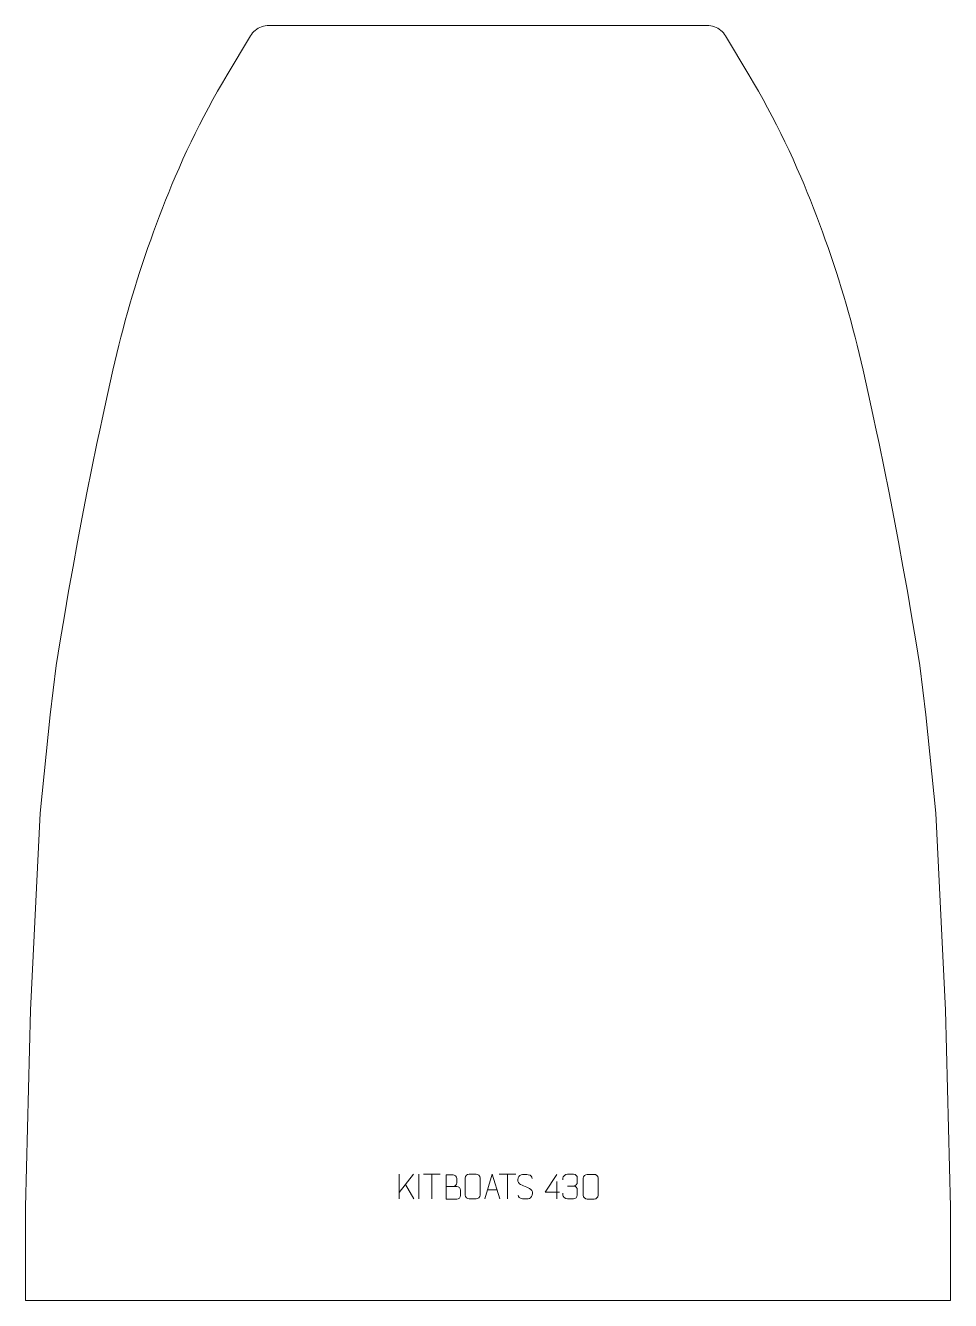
# Model space of a CAD drawing. Header units: millimetres. Extents: x -465 to 475, y 491 to 1786.
import ezdxf

# ---------------------------------------------------------------- set-up
doc = ezdxf.new("R2010")
doc.units = ezdxf.units.MM
doc.header["$MEASUREMENT"] = 0
doc.layers.add('layer 1', color=7, linetype='Continuous')

msp = doc.modelspace()

# ---------------------------------------------------------------- linework, layer by layer
at = {"layer": 'layer 1', "color": 242, "lineweight": 9}
msp.add_open_spline([(-218.0586, 1786.2812), (-218.0586, 1786.2812), (227.3014, 1786.2812), (227.3014, 1786.2812), (227.3014, 1786.2812), (227.3014, 1786.2812), (229.1679, 1786.2006), (229.1679, 1786.2006), (229.1679, 1786.2006), (229.1679, 1786.2006), (231.0193, 1785.9619), (231.0193, 1785.9619), (231.0193, 1785.9619), (231.0193, 1785.9619), (232.845, 1785.563), (232.845, 1785.563), (232.845, 1785.563), (232.845, 1785.563), (234.6296, 1785.0104), (234.6296, 1785.0104), (234.6296, 1785.0104), (234.6296, 1785.0104), (236.3596, 1784.3067), (236.3596, 1784.3067), (236.3596, 1784.3067), (236.3596, 1784.3067), (238.0225, 1783.4567), (238.0225, 1783.4567), (238.0225, 1783.4567), (238.0225, 1783.4567), (239.6071, 1782.4679), (239.6071, 1782.4679), (239.6071, 1782.4679), (239.6071, 1782.4679), (241.1005, 1781.3469), (241.1005, 1781.3469), (241.1005, 1781.3469), (241.1005, 1781.3469), (242.4931, 1780.1013), (242.4931, 1780.1013), (242.4931, 1780.1013), (242.4931, 1780.1013), (243.7729, 1778.7406), (243.7729, 1778.7406), (243.7729, 1778.7406), (243.7729, 1778.7406), (244.9311, 1777.2755), (244.9311, 1777.2755), (244.9311, 1777.2755), (244.9311, 1777.2755), (245.9597, 1775.717), (245.9597, 1775.717), (245.9597, 1775.717), (245.9597, 1775.717), (269.6219, 1736.2812), (269.6219, 1736.2812), (269.6219, 1736.2812), (269.6219, 1736.2812), (274.5652, 1727.9325), (274.5652, 1727.9325), (274.5652, 1727.9325), (274.5652, 1727.9325), (279.4131, 1719.5277), (279.4131, 1719.5277), (279.4131, 1719.5277), (279.4131, 1719.5277), (284.1625, 1711.0666), (284.1625, 1711.0666), (284.1625, 1711.0666), (284.1625, 1711.0666), (288.8148, 1702.5516), (288.8148, 1702.5516), (288.8148, 1702.5516), (288.8148, 1702.5516), (293.3668, 1693.9845), (293.3668, 1693.9845), (293.3668, 1693.9845), (293.3668, 1693.9845), (297.8218, 1685.3642), (297.8218, 1685.3642), (297.8218, 1685.3642), (297.8218, 1685.3642), (302.1751, 1676.6936), (302.1751, 1676.6936), (302.1751, 1676.6936), (302.1751, 1676.6936), (306.4284, 1667.9731), (306.4284, 1667.9731), (306.4284, 1667.9731), (306.4284, 1667.9731), (310.5821, 1659.2036), (310.5821, 1659.2036), (310.5821, 1659.2036), (310.5821, 1659.2036), (314.6332, 1650.3874), (314.6332, 1650.3874), (314.6332, 1650.3874), (314.6332, 1650.3874), (318.5818, 1641.5248), (318.5818, 1641.5248), (318.5818, 1641.5248), (318.5818, 1641.5248), (322.4283, 1632.618), (322.4283, 1632.618), (322.4283, 1632.618), (322.4283, 1632.618), (325.7519, 1624.7169), (325.7519, 1624.7169), (325.7519, 1624.7169), (325.7519, 1624.7169), (329.0154, 1616.7909), (329.0154, 1616.7909), (329.0154, 1616.7909), (329.0154, 1616.7909), (332.2208, 1608.8408), (332.2208, 1608.8408), (332.2208, 1608.8408), (332.2208, 1608.8408), (335.3659, 1600.8684), (335.3659, 1600.8684), (335.3659, 1600.8684), (335.3659, 1600.8684), (338.452, 1592.8719), (338.452, 1592.8719), (338.452, 1592.8719), (338.452, 1592.8719), (341.4791, 1584.8515), (341.4791, 1584.8515), (341.4791, 1584.8515), (341.4791, 1584.8515), (344.4447, 1576.8096), (344.4447, 1576.8096), (344.4447, 1576.8096), (344.4447, 1576.8096), (347.351, 1568.7461), (347.351, 1568.7461), (347.351, 1568.7461), (347.351, 1568.7461), (350.1974, 1560.6619), (350.1974, 1560.6619), (350.1974, 1560.6619), (350.1974, 1560.6619), (352.9822, 1552.5552), (352.9822, 1552.5552), (352.9822, 1552.5552), (352.9822, 1552.5552), (355.7068, 1544.4278), (355.7068, 1544.4278), (355.7068, 1544.4278), (355.7068, 1544.4278), (358.3711, 1536.2815), (358.3711, 1536.2815), (358.3711, 1536.2815), (358.3711, 1536.2815), (361.0129, 1528.0485), (361.0129, 1528.0485), (361.0129, 1528.0485), (361.0129, 1528.0485), (363.5909, 1519.7961), (363.5909, 1519.7961), (363.5909, 1519.7961), (363.5909, 1519.7961), (366.105, 1511.5248), (366.105, 1511.5248), (366.105, 1511.5248), (366.105, 1511.5248), (368.5557, 1503.2337), (368.5557, 1503.2337), (368.5557, 1503.2337), (368.5557, 1503.2337), (370.9439, 1494.9247), (370.9439, 1494.9247), (370.9439, 1494.9247), (370.9439, 1494.9247), (373.2683, 1486.5963), (373.2683, 1486.5963), (373.2683, 1486.5963), (373.2683, 1486.5963), (375.5293, 1478.2521), (375.5293, 1478.2521), (375.5293, 1478.2521), (375.5293, 1478.2521), (377.7251, 1469.8896), (377.7251, 1469.8896), (377.7251, 1469.8896), (377.7251, 1469.8896), (379.8587, 1461.5112), (379.8587, 1461.5112), (379.8587, 1461.5112), (379.8587, 1461.5112), (381.9275, 1453.1168), (381.9275, 1453.1168), (381.9275, 1453.1168), (381.9275, 1453.1168), (383.9314, 1444.7065), (383.9314, 1444.7065), (383.9314, 1444.7065), (383.9314, 1444.7065), (385.8718, 1436.2815), (385.8718, 1436.2815), (385.8718, 1436.2815), (385.8718, 1436.2815), (391.3937, 1411.4281), (391.3937, 1411.4281), (391.3937, 1411.4281), (391.3937, 1411.4281), (396.7839, 1386.5463), (396.7839, 1386.5463), (396.7839, 1386.5463), (396.7839, 1386.5463), (396.8397, 1386.2815), (396.8397, 1386.2815), (396.8397, 1386.2815), (396.8397, 1386.2815), (398.4878, 1378.4725), (398.4878, 1378.4725), (398.4878, 1378.4725), (398.4878, 1378.4725), (402.042, 1361.6362), (402.042, 1361.6362), (402.042, 1361.6362), (402.042, 1361.6362), (407.1661, 1336.6975), (407.1661, 1336.6975), (407.1661, 1336.6975), (407.1661, 1336.6975), (412.1583, 1311.7329), (412.1583, 1311.7329), (412.1583, 1311.7329), (412.1583, 1311.7329), (417.0179, 1286.741), (417.0179, 1286.741), (417.0179, 1286.741), (417.0179, 1286.741), (421.744, 1261.7239), (421.744, 1261.7239), (421.744, 1261.7239), (421.744, 1261.7239), (426.336, 1236.6817), (426.336, 1236.6817), (426.336, 1236.6817), (426.336, 1236.6817), (430.7953, 1211.6169), (430.7953, 1211.6169), (430.7953, 1211.6169), (430.7953, 1211.6169), (435.1217, 1186.5273), (435.1217, 1186.5273), (435.1217, 1186.5273), (435.1217, 1186.5273), (439.3135, 1161.4158), (439.3135, 1161.4158), (439.3135, 1161.4158), (439.3135, 1161.4158), (443.3714, 1136.2818), (443.3714, 1136.2818), (443.3714, 1136.2818), (443.3714, 1136.2818), (449.6219, 1086.2818), (449.6219, 1086.2818), (449.6219, 1086.2818), (449.6219, 1086.2818), (459.6213, 986.2818), (459.6213, 986.2818), (459.6213, 986.2818), (459.6213, 986.2818), (469.6219, 786.2818), (469.6219, 786.2818), (469.6219, 786.2818), (469.6219, 786.2818), (474.621, 586.2821), (474.621, 586.2821), (474.621, 586.2821), (474.621, 586.2821), (474.621, 491.2824), (474.621, 491.2824), (474.621, 491.2824), (474.621, 491.2824), (-465.3782, 491.2824), (-465.3782, 491.2824), (-465.3782, 491.2824), (-465.3782, 491.2824), (-465.3782, 586.2821), (-465.3782, 586.2821), (-465.3782, 586.2821), (-465.3782, 586.2821), (-460.3779, 786.2818), (-460.3779, 786.2818), (-460.3779, 786.2818), (-460.3779, 786.2818), (-450.3784, 986.2818), (-450.3784, 986.2818), (-450.3784, 986.2818), (-450.3784, 986.2818), (-440.3782, 1086.2818), (-440.3782, 1086.2818), (-440.3782, 1086.2818), (-440.3782, 1086.2818), (-434.1287, 1136.2818), (-434.1287, 1136.2818), (-434.1287, 1136.2818), (-434.1287, 1136.2818), (-430.0695, 1161.4158), (-430.0695, 1161.4158), (-430.0695, 1161.4158), (-430.0695, 1161.4158), (-425.8775, 1186.5273), (-425.8775, 1186.5273), (-425.8775, 1186.5273), (-425.8775, 1186.5273), (-421.5513, 1211.6169), (-421.5513, 1211.6169), (-421.5513, 1211.6169), (-421.5513, 1211.6169), (-417.0933, 1236.6817), (-417.0933, 1236.6817), (-417.0933, 1236.6817), (-417.0933, 1236.6817), (-412.4998, 1261.7239), (-412.4998, 1261.7239), (-412.4998, 1261.7239), (-412.4998, 1261.7239), (-407.7738, 1286.741), (-407.7738, 1286.741), (-407.7738, 1286.741), (-407.7738, 1286.741), (-402.9146, 1311.7329), (-402.9146, 1311.7329), (-402.9146, 1311.7329), (-402.9146, 1311.7329), (-397.9233, 1336.6975), (-397.9233, 1336.6975), (-397.9233, 1336.6975), (-397.9233, 1336.6975), (-392.798, 1361.6362), (-392.798, 1361.6362), (-392.798, 1361.6362), (-392.798, 1361.6362), (-389.245, 1378.4725), (-389.245, 1378.4725), (-389.245, 1378.4725), (-389.245, 1378.4725), (-387.5966, 1386.2815), (-387.5966, 1386.2815), (-387.5966, 1386.2815), (-387.5966, 1386.2815), (-387.5408, 1386.5463), (-387.5408, 1386.5463), (-387.5408, 1386.5463), (-387.5408, 1386.5463), (-382.151, 1411.4281), (-382.151, 1411.4281), (-382.151, 1411.4281), (-382.151, 1411.4281), (-376.6277, 1436.2815), (-376.6277, 1436.2815), (-376.6277, 1436.2815), (-376.6277, 1436.2815), (-374.6887, 1444.7065), (-374.6887, 1444.7065), (-374.6887, 1444.7065), (-374.6887, 1444.7065), (-372.6836, 1453.1168), (-372.6836, 1453.1168), (-372.6836, 1453.1168), (-372.6836, 1453.1168), (-370.6147, 1461.5112), (-370.6147, 1461.5112), (-370.6147, 1461.5112), (-370.6147, 1461.5112), (-368.4823, 1469.8896), (-368.4823, 1469.8896), (-368.4823, 1469.8896), (-368.4823, 1469.8896), (-366.2851, 1478.2521), (-366.2851, 1478.2521), (-366.2851, 1478.2521), (-366.2851, 1478.2521), (-364.0256, 1486.5963), (-364.0256, 1486.5963), (-364.0256, 1486.5963), (-364.0256, 1486.5963), (-361.7008, 1494.9247), (-361.7008, 1494.9247), (-361.7008, 1494.9247), (-361.7008, 1494.9247), (-359.313, 1503.2337), (-359.313, 1503.2337), (-359.313, 1503.2337), (-359.313, 1503.2337), (-356.861, 1511.5248), (-356.861, 1511.5248), (-356.861, 1511.5248), (-356.861, 1511.5248), (-354.3467, 1519.7961), (-354.3467, 1519.7961), (-354.3467, 1519.7961), (-354.3467, 1519.7961), (-351.7687, 1528.0485), (-351.7687, 1528.0485), (-351.7687, 1528.0485), (-351.7687, 1528.0485), (-349.1283, 1536.2815), (-349.1283, 1536.2815), (-349.1283, 1536.2815), (-349.1283, 1536.2815), (-346.464, 1544.4278), (-346.464, 1544.4278), (-346.464, 1544.4278), (-346.464, 1544.4278), (-343.7394, 1552.5552), (-343.7394, 1552.5552), (-343.7394, 1552.5552), (-343.7394, 1552.5552), (-340.9533, 1560.6619), (-340.9533, 1560.6619), (-340.9533, 1560.6619), (-340.9533, 1560.6619), (-338.1082, 1568.7461), (-338.1082, 1568.7461), (-338.1082, 1568.7461), (-338.1082, 1568.7461), (-335.2016, 1576.8096), (-335.2016, 1576.8096), (-335.2016, 1576.8096), (-335.2016, 1576.8096), (-332.2351, 1584.8515), (-332.2351, 1584.8515), (-332.2351, 1584.8515), (-332.2351, 1584.8515), (-329.2092, 1592.8719), (-329.2092, 1592.8719), (-329.2092, 1592.8719), (-329.2092, 1592.8719), (-326.1231, 1600.8684), (-326.1231, 1600.8684), (-326.1231, 1600.8684), (-326.1231, 1600.8684), (-322.978, 1608.8408), (-322.978, 1608.8408), (-322.978, 1608.8408), (-322.978, 1608.8408), (-319.7723, 1616.7909), (-319.7723, 1616.7909), (-319.7723, 1616.7909), (-319.7723, 1616.7909), (-316.5091, 1624.7169), (-316.5091, 1624.7169), (-316.5091, 1624.7169), (-316.5091, 1624.7169), (-313.1856, 1632.618), (-313.1856, 1632.618), (-313.1856, 1632.618), (-313.1856, 1632.618), (-309.3391, 1641.5248), (-309.3391, 1641.5248), (-309.3391, 1641.5248), (-309.3391, 1641.5248), (-305.3891, 1650.3874), (-305.3891, 1650.3874), (-305.3891, 1650.3874), (-305.3891, 1650.3874), (-301.338, 1659.2036), (-301.338, 1659.2036), (-301.338, 1659.2036), (-301.338, 1659.2036), (-297.1858, 1667.9731), (-297.1858, 1667.9731), (-297.1858, 1667.9731), (-297.1858, 1667.9731), (-292.9323, 1676.6936), (-292.9323, 1676.6936), (-292.9323, 1676.6936), (-292.9323, 1676.6936), (-288.5776, 1685.3642), (-288.5776, 1685.3642), (-288.5776, 1685.3642), (-288.5776, 1685.3642), (-284.1242, 1693.9845), (-284.1242, 1693.9845), (-284.1242, 1693.9845), (-284.1242, 1693.9845), (-279.5707, 1702.5516), (-279.5707, 1702.5516), (-279.5707, 1702.5516), (-279.5707, 1702.5516), (-274.9184, 1711.0666), (-274.9184, 1711.0666), (-274.9184, 1711.0666), (-274.9184, 1711.0666), (-270.1694, 1719.5277), (-270.1694, 1719.5277), (-270.1694, 1719.5277), (-270.1694, 1719.5277), (-265.3224, 1727.9325), (-265.3224, 1727.9325), (-265.3224, 1727.9325), (-265.3224, 1727.9325), (-260.3779, 1736.2812), (-260.3779, 1736.2812), (-260.3779, 1736.2812), (-260.3779, 1736.2812), (-236.7169, 1775.717), (-236.7169, 1775.717), (-236.7169, 1775.717), (-236.7169, 1775.717), (-235.6885, 1777.2755), (-235.6885, 1777.2755), (-235.6885, 1777.2755), (-235.6885, 1777.2755), (-234.5288, 1778.7406), (-234.5288, 1778.7406), (-234.5288, 1778.7406), (-234.5288, 1778.7406), (-233.249, 1780.1013), (-233.249, 1780.1013), (-233.249, 1780.1013), (-233.249, 1780.1013), (-231.8578, 1781.3469), (-231.8578, 1781.3469), (-231.8578, 1781.3469), (-231.8578, 1781.3469), (-230.3629, 1782.4679), (-230.3629, 1782.4679), (-230.3629, 1782.4679), (-230.3629, 1782.4679), (-228.7784, 1783.4567), (-228.7784, 1783.4567), (-228.7784, 1783.4567), (-228.7784, 1783.4567), (-227.1155, 1784.3067), (-227.1155, 1784.3067), (-227.1155, 1784.3067), (-227.1155, 1784.3067), (-225.3856, 1785.0104), (-225.3856, 1785.0104), (-225.3856, 1785.0104), (-225.3856, 1785.0104), (-223.6009, 1785.563), (-223.6009, 1785.563), (-223.6009, 1785.563), (-223.6009, 1785.563), (-221.7766, 1785.9619), (-221.7766, 1785.9619), (-221.7766, 1785.9619), (-221.7766, 1785.9619), (-219.9239, 1786.2006), (-219.9239, 1786.2006), (-219.9239, 1786.2006), (-219.9239, 1786.2006), (-218.0586, 1786.2812), (-218.0586, 1786.2812)], degree=3, knots=[0, 0, 0, 0, 0.007194245, 0.007194245, 0.007194245, 0.007194245, 0.014388489, 0.014388489, 0.014388489, 0.014388489, 0.021582734, 0.021582734, 0.021582734, 0.021582734, 0.028776978, 0.028776978, 0.028776978, 0.028776978, 0.035971223, 0.035971223, 0.035971223, 0.035971223, 0.043165468, 0.043165468, 0.043165468, 0.043165468, 0.050359712, 0.050359712, 0.050359712, 0.050359712, 0.057553957, 0.057553957, 0.057553957, 0.057553957, 0.064748201, 0.064748201, 0.064748201, 0.064748201, 0.071942446, 0.071942446, 0.071942446, 0.071942446, 0.079136691, 0.079136691, 0.079136691, 0.079136691, 0.086330935, 0.086330935, 0.086330935, 0.086330935, 0.09352518, 0.09352518, 0.09352518, 0.09352518, 0.100719424, 0.100719424, 0.100719424, 0.100719424, 0.107913669, 0.107913669, 0.107913669, 0.107913669, 0.115107914, 0.115107914, 0.115107914, 0.115107914, 0.122302158, 0.122302158, 0.122302158, 0.122302158, 0.129496403, 0.129496403, 0.129496403, 0.129496403, 0.136690647, 0.136690647, 0.136690647, 0.136690647, 0.143884892, 0.143884892, 0.143884892, 0.143884892, 0.151079137, 0.151079137, 0.151079137, 0.151079137, 0.158273381, 0.158273381, 0.158273381, 0.158273381, 0.165467626, 0.165467626, 0.165467626, 0.165467626, 0.172661871, 0.172661871, 0.172661871, 0.172661871, 0.179856115, 0.179856115, 0.179856115, 0.179856115, 0.18705036, 0.18705036, 0.18705036, 0.18705036, 0.194244604, 0.194244604, 0.194244604, 0.194244604, 0.201438849, 0.201438849, 0.201438849, 0.201438849, 0.208633094, 0.208633094, 0.208633094, 0.208633094, 0.215827338, 0.215827338, 0.215827338, 0.215827338, 0.223021583, 0.223021583, 0.223021583, 0.223021583, 0.230215827, 0.230215827, 0.230215827, 0.230215827, 0.237410072, 0.237410072, 0.237410072, 0.237410072, 0.244604317, 0.244604317, 0.244604317, 0.244604317, 0.251798561, 0.251798561, 0.251798561, 0.251798561, 0.258992806, 0.258992806, 0.258992806, 0.258992806, 0.26618705, 0.26618705, 0.26618705, 0.26618705, 0.273381295, 0.273381295, 0.273381295, 0.273381295, 0.28057554, 0.28057554, 0.28057554, 0.28057554, 0.287769784, 0.287769784, 0.287769784, 0.287769784, 0.294964029, 0.294964029, 0.294964029, 0.294964029, 0.302158273, 0.302158273, 0.302158273, 0.302158273, 0.309352518, 0.309352518, 0.309352518, 0.309352518, 0.316546763, 0.316546763, 0.316546763, 0.316546763, 0.323741007, 0.323741007, 0.323741007, 0.323741007, 0.330935252, 0.330935252, 0.330935252, 0.330935252, 0.338129496, 0.338129496, 0.338129496, 0.338129496, 0.345323741, 0.345323741, 0.345323741, 0.345323741, 0.352517986, 0.352517986, 0.352517986, 0.352517986, 0.35971223, 0.35971223, 0.35971223, 0.35971223, 0.366906475, 0.366906475, 0.366906475, 0.366906475, 0.374100719, 0.374100719, 0.374100719, 0.374100719, 0.381294964, 0.381294964, 0.381294964, 0.381294964, 0.388489209, 0.388489209, 0.388489209, 0.388489209, 0.395683453, 0.395683453, 0.395683453, 0.395683453, 0.402877698, 0.402877698, 0.402877698, 0.402877698, 0.410071942, 0.410071942, 0.410071942, 0.410071942, 0.417266187, 0.417266187, 0.417266187, 0.417266187, 0.424460432, 0.424460432, 0.424460432, 0.424460432, 0.431654676, 0.431654676, 0.431654676, 0.431654676, 0.438848921, 0.438848921, 0.438848921, 0.438848921, 0.446043165, 0.446043165, 0.446043165, 0.446043165, 0.45323741, 0.45323741, 0.45323741, 0.45323741, 0.460431655, 0.460431655, 0.460431655, 0.460431655, 0.467625899, 0.467625899, 0.467625899, 0.467625899, 0.474820144, 0.474820144, 0.474820144, 0.474820144, 0.482014388, 0.482014388, 0.482014388, 0.482014388, 0.489208633, 0.489208633, 0.489208633, 0.489208633, 0.496402878, 0.496402878, 0.496402878, 0.496402878, 0.503597122, 0.503597122, 0.503597122, 0.503597122, 0.510791367, 0.510791367, 0.510791367, 0.510791367, 0.517985612, 0.517985612, 0.517985612, 0.517985612, 0.525179856, 0.525179856, 0.525179856, 0.525179856, 0.532374101, 0.532374101, 0.532374101, 0.532374101, 0.539568345, 0.539568345, 0.539568345, 0.539568345, 0.54676259, 0.54676259, 0.54676259, 0.54676259, 0.553956835, 0.553956835, 0.553956835, 0.553956835, 0.561151079, 0.561151079, 0.561151079, 0.561151079, 0.568345324, 0.568345324, 0.568345324, 0.568345324, 0.575539568, 0.575539568, 0.575539568, 0.575539568, 0.582733813, 0.582733813, 0.582733813, 0.582733813, 0.589928058, 0.589928058, 0.589928058, 0.589928058, 0.597122302, 0.597122302, 0.597122302, 0.597122302, 0.604316547, 0.604316547, 0.604316547, 0.604316547, 0.611510791, 0.611510791, 0.611510791, 0.611510791, 0.618705036, 0.618705036, 0.618705036, 0.618705036, 0.625899281, 0.625899281, 0.625899281, 0.625899281, 0.633093525, 0.633093525, 0.633093525, 0.633093525, 0.64028777, 0.64028777, 0.64028777, 0.64028777, 0.647482014, 0.647482014, 0.647482014, 0.647482014, 0.654676259, 0.654676259, 0.654676259, 0.654676259, 0.661870504, 0.661870504, 0.661870504, 0.661870504, 0.669064748, 0.669064748, 0.669064748, 0.669064748, 0.676258993, 0.676258993, 0.676258993, 0.676258993, 0.683453237, 0.683453237, 0.683453237, 0.683453237, 0.690647482, 0.690647482, 0.690647482, 0.690647482, 0.697841727, 0.697841727, 0.697841727, 0.697841727, 0.705035971, 0.705035971, 0.705035971, 0.705035971, 0.712230216, 0.712230216, 0.712230216, 0.712230216, 0.71942446, 0.71942446, 0.71942446, 0.71942446, 0.726618705, 0.726618705, 0.726618705, 0.726618705, 0.73381295, 0.73381295, 0.73381295, 0.73381295, 0.741007194, 0.741007194, 0.741007194, 0.741007194, 0.748201439, 0.748201439, 0.748201439, 0.748201439, 0.755395683, 0.755395683, 0.755395683, 0.755395683, 0.762589928, 0.762589928, 0.762589928, 0.762589928, 0.769784173, 0.769784173, 0.769784173, 0.769784173, 0.776978417, 0.776978417, 0.776978417, 0.776978417, 0.784172662, 0.784172662, 0.784172662, 0.784172662, 0.791366906, 0.791366906, 0.791366906, 0.791366906, 0.798561151, 0.798561151, 0.798561151, 0.798561151, 0.805755396, 0.805755396, 0.805755396, 0.805755396, 0.81294964, 0.81294964, 0.81294964, 0.81294964, 0.820143885, 0.820143885, 0.820143885, 0.820143885, 0.827338129, 0.827338129, 0.827338129, 0.827338129, 0.834532374, 0.834532374, 0.834532374, 0.834532374, 0.841726619, 0.841726619, 0.841726619, 0.841726619, 0.848920863, 0.848920863, 0.848920863, 0.848920863, 0.856115108, 0.856115108, 0.856115108, 0.856115108, 0.863309353, 0.863309353, 0.863309353, 0.863309353, 0.870503597, 0.870503597, 0.870503597, 0.870503597, 0.877697842, 0.877697842, 0.877697842, 0.877697842, 0.884892086, 0.884892086, 0.884892086, 0.884892086, 0.892086331, 0.892086331, 0.892086331, 0.892086331, 0.899280576, 0.899280576, 0.899280576, 0.899280576, 0.90647482, 0.90647482, 0.90647482, 0.90647482, 0.913669065, 0.913669065, 0.913669065, 0.913669065, 0.920863309, 0.920863309, 0.920863309, 0.920863309, 0.928057554, 0.928057554, 0.928057554, 0.928057554, 0.935251799, 0.935251799, 0.935251799, 0.935251799, 0.942446043, 0.942446043, 0.942446043, 0.942446043, 0.949640288, 0.949640288, 0.949640288, 0.949640288, 0.956834532, 0.956834532, 0.956834532, 0.956834532, 0.964028777, 0.964028777, 0.964028777, 0.964028777, 0.971223022, 0.971223022, 0.971223022, 0.971223022, 0.978417266, 0.978417266, 0.978417266, 0.978417266, 0.985611511, 0.985611511, 0.985611511, 0.985611511, 1, 1, 1, 1], dxfattribs=at)
at = {"layer": 'layer 1', "color": 250, "lineweight": 9}
for points in [[(-85.5961, 619.5162), (-85.5961, 619.5162), (-85.5961, 594.5626), (-85.5961, 594.5626)], [(-71.2199, 619.5162), (-71.2199, 619.5162), (-85.5961, 600.8765), (-85.5961, 600.8765)], [(-70.8946, 594.6584), (-70.8946, 594.6584), (-79.3651, 608.972), (-79.3651, 608.972)], [(-65.5961, 619.5265), (-65.5961, 619.5265), (-65.5961, 594.5524), (-65.5961, 594.5524)], [(-61.0897, 619.4927), (-61.0897, 619.4927), (-44.1025, 619.4927), (-44.1025, 619.4927)], [(-52.5959, 594.5627), (-52.5959, 594.5627), (-52.5959, 619.5162), (-52.5959, 619.5162)], [(15.9103, 619.4927), (15.9103, 619.4927), (32.8975, 619.4927), (32.8975, 619.4927)], [(24.4041, 594.5627), (24.4041, 594.5627), (24.4041, 619.5162), (24.4041, 619.5162)], [(74.4497, 612.0913), (74.4497, 612.0913), (74.4497, 594.4266), (74.4497, 594.4266)], [(4.2936, 603.8118), (4.2936, 603.8118), (13.7893, 603.8118), (13.7893, 603.8118)], [(85.3479, 607.5609), (85.3479, 607.5609), (91.5443, 607.5609), (91.5443, 607.5609)]]:
    msp.add_open_spline(points, degree=3, dxfattribs=at)
for points, knots in [([(-38.0286, 607.0391), (-34.39, 607.0395), (-30.8029, 607.0395), (-27.1635, 607.0391), (-27.1635, 607.0391), (-25.1881, 607.0218), (-23.2645, 605.2857), (-23.2645, 603.2361), (-23.2645, 603.2361), (-23.2649, 602.1075), (-23.2649, 599.0581), (-23.2645, 597.9292), (-23.2645, 597.9292), (-23.2469, 596.0713), (-24.789, 594.0574), (-27.1105, 594.0743), (-27.1105, 594.0743), (-30.7503, 594.0747), (-34.3897, 594.0747), (-38.0286, 594.0743), (-38.0286, 594.0743), (-38.0286, 602.3926), (-38.0286, 610.7104), (-38.0286, 619.0279), (-38.0286, 619.0279), (-35.6549, 619.0279), (-33.2808, 619.0279), (-30.9066, 619.0279), (-30.9066, 619.0279), (-29.2258, 619.0455), (-27.129, 617.135), (-27.1113, 615.1726), (-27.1113, 615.1726), (-27.1117, 613.1065), (-27.1117, 612.9605), (-27.1113, 610.894), (-27.1113, 610.894), (-27.094, 608.8279), (-28.9485, 607.0218), (-30.9585, 607.0391)], [0, 0, 0, 0, 0.090909091, 0.090909091, 0.090909091, 0.090909091, 0.181818182, 0.181818182, 0.181818182, 0.181818182, 0.272727273, 0.272727273, 0.272727273, 0.272727273, 0.363636364, 0.363636364, 0.363636364, 0.363636364, 0.454545455, 0.454545455, 0.454545455, 0.454545455, 0.545454545, 0.545454545, 0.545454545, 0.545454545, 0.636363636, 0.636363636, 0.636363636, 0.636363636, 0.727272727, 0.727272727, 0.727272727, 0.727272727, 0.818181818, 0.818181818, 0.818181818, 0.818181818, 1, 1, 1, 1]), ([(-14.5392, 619.5384), (-12.1731, 619.5384), (-9.8066, 619.5384), (-7.4401, 619.5384), (-7.4401, 619.5384), (-5.4596, 619.574), (-3.4336, 618.0797), (-3.4065, 615.6376), (-3.4065, 615.6376), (-3.4069, 609.8802), (-3.4069, 604.1224), (-3.4065, 598.3642), (-3.4065, 598.3642), (-3.5486, 596.0366), (-5.255, 594.5543), (-7.4401, 594.5435), (-7.4401, 594.5435), (-9.8125, 594.5439), (-12.1849, 594.5439), (-14.5569, 594.5435), (-14.5569, 594.5435), (-16.5154, 594.4379), (-18.5218, 596.3258), (-18.5104, 598.3468), (-18.5104, 598.3468), (-18.51, 604.1274), (-18.51, 609.9077), (-18.5104, 615.6875), (-18.5104, 615.6875), (-18.5061, 617.8295), (-16.729, 619.552), (-14.5392, 619.5384)], [0, 0, 0, 0, 0.111111111, 0.111111111, 0.111111111, 0.111111111, 0.222222222, 0.222222222, 0.222222222, 0.222222222, 0.333333333, 0.333333333, 0.333333333, 0.333333333, 0.444444444, 0.444444444, 0.444444444, 0.444444444, 0.555555556, 0.555555556, 0.555555556, 0.555555556, 0.666666667, 0.666666667, 0.666666667, 0.666666667, 0.777777778, 0.777777778, 0.777777778, 0.777777778, 1, 1, 1, 1]), ([(1.571, 594.5624), (1.571, 594.5624), (8.942, 619.5159), (8.942, 619.5159), (8.942, 619.5159), (8.942, 619.5159), (16.5119, 594.5624), (16.5119, 594.5624)], [0, 0, 0, 0, 0.333333333, 0.333333333, 0.333333333, 0.333333333, 1, 1, 1, 1]), ([(42.4039, 607.0394), (38.1556, 608.5098), (33.2475, 610.3056), (35.2526, 615.8259), (35.2526, 615.8259), (36.7561, 619.9658), (41.9697, 619.5773), (45.5733, 618.9762), (45.5733, 618.9762), (48.4339, 618.499), (49.2986, 617.2858), (49.6092, 615.2017)], [0, 0, 0, 0, 0.25, 0.25, 0.25, 0.25, 0.5, 0.5, 0.5, 0.5, 1, 1, 1, 1]), ([(77.3938, 601.3302), (77.3938, 601.3302), (62.5721, 601.3302), (62.5721, 601.3302), (62.5721, 601.3302), (62.5721, 601.3302), (74.4497, 619.4007), (74.4497, 619.4007)], [0, 0, 0, 0, 0.333333333, 0.333333333, 0.333333333, 0.333333333, 1, 1, 1, 1]), ([(80.6382, 613.8061), (80.6382, 613.8061), (80.6382, 615.6633), (80.6382, 615.6633), (80.6382, 615.6633), (80.6239, 617.4052), (83.2884, 619.5233), (85.3475, 619.5006), (85.3475, 619.5006), (87.4116, 619.5006), (89.4756, 619.5006), (91.5393, 619.5006), (91.5393, 619.5006), (93.7338, 619.5094), (95.3321, 617.6626), (95.3765, 615.7505), (95.3765, 615.7505), (95.3761, 614.3154), (95.3761, 612.8803), (95.3765, 611.4448), (95.3765, 611.4448), (95.3279, 609.7913), (93.7253, 607.5613), (91.527, 607.5713), (91.527, 607.5713), (93.7307, 607.5601), (95.3387, 605.7569), (95.3927, 603.6974), (95.3927, 603.6974), (95.3923, 601.9127), (95.3923, 600.128), (95.3927, 598.3429), (95.3927, 598.3429), (95.4028, 596.2815), (93.3479, 594.5184), (91.527, 594.5265), (91.527, 594.5265), (89.4617, 594.5268), (87.3965, 594.5268), (85.3309, 594.5265), (85.3309, 594.5265), (83.1623, 594.538), (80.6313, 596.9382), (80.6127, 598.4), (80.6127, 598.4), (80.6127, 598.4), (80.6127, 600.3086), (80.6127, 600.3086)], [0, 0, 0, 0, 0.076923077, 0.076923077, 0.076923077, 0.076923077, 0.153846154, 0.153846154, 0.153846154, 0.153846154, 0.230769231, 0.230769231, 0.230769231, 0.230769231, 0.307692308, 0.307692308, 0.307692308, 0.307692308, 0.384615385, 0.384615385, 0.384615385, 0.384615385, 0.461538462, 0.461538462, 0.461538462, 0.461538462, 0.538461538, 0.538461538, 0.538461538, 0.538461538, 0.615384615, 0.615384615, 0.615384615, 0.615384615, 0.692307692, 0.692307692, 0.692307692, 0.692307692, 0.769230769, 0.769230769, 0.769230769, 0.769230769, 0.846153846, 0.846153846, 0.846153846, 0.846153846, 1, 1, 1, 1]), ([(105.4376, 619.3547), (107.8037, 619.3547), (110.1702, 619.3547), (112.5367, 619.3547), (112.5367, 619.3547), (114.5172, 619.3903), (116.5432, 617.896), (116.5703, 615.4539), (116.5703, 615.4539), (116.5699, 609.6965), (116.5699, 603.9387), (116.5703, 598.1805), (116.5703, 598.1805), (116.4282, 595.8529), (114.7218, 594.3706), (112.5367, 594.3598), (112.5367, 594.3598), (110.1643, 594.3602), (107.7919, 594.3602), (105.4199, 594.3598), (105.4199, 594.3598), (103.4614, 594.2542), (101.455, 596.1421), (101.4664, 598.1631), (101.4664, 598.1631), (101.4668, 603.9437), (101.4668, 609.724), (101.4664, 615.5038), (101.4664, 615.5038), (101.4707, 617.6458), (103.2478, 619.3683), (105.4376, 619.3547)], [0, 0, 0, 0, 0.111111111, 0.111111111, 0.111111111, 0.111111111, 0.222222222, 0.222222222, 0.222222222, 0.222222222, 0.333333333, 0.333333333, 0.333333333, 0.333333333, 0.444444444, 0.444444444, 0.444444444, 0.444444444, 0.555555556, 0.555555556, 0.555555556, 0.555555556, 0.666666667, 0.666666667, 0.666666667, 0.666666667, 0.777777778, 0.777777778, 0.777777778, 0.777777778, 1, 1, 1, 1]), ([(42.4039, 607.0393), (46.4225, 605.3926), (51.452, 603.5043), (49.618, 598.144), (49.618, 598.144), (48.1582, 593.8776), (43.2474, 594.1343), (39.5213, 594.689), (39.5213, 594.689), (36.7713, 595.0988), (35.5504, 596.3123), (35.1724, 598.4245)], [0, 0, 0, 0, 0.25, 0.25, 0.25, 0.25, 0.5, 0.5, 0.5, 0.5, 1, 1, 1, 1])]:
    msp.add_open_spline(points, degree=3, knots=knots, dxfattribs=at)

doc.saveas('drawing.dxf')
